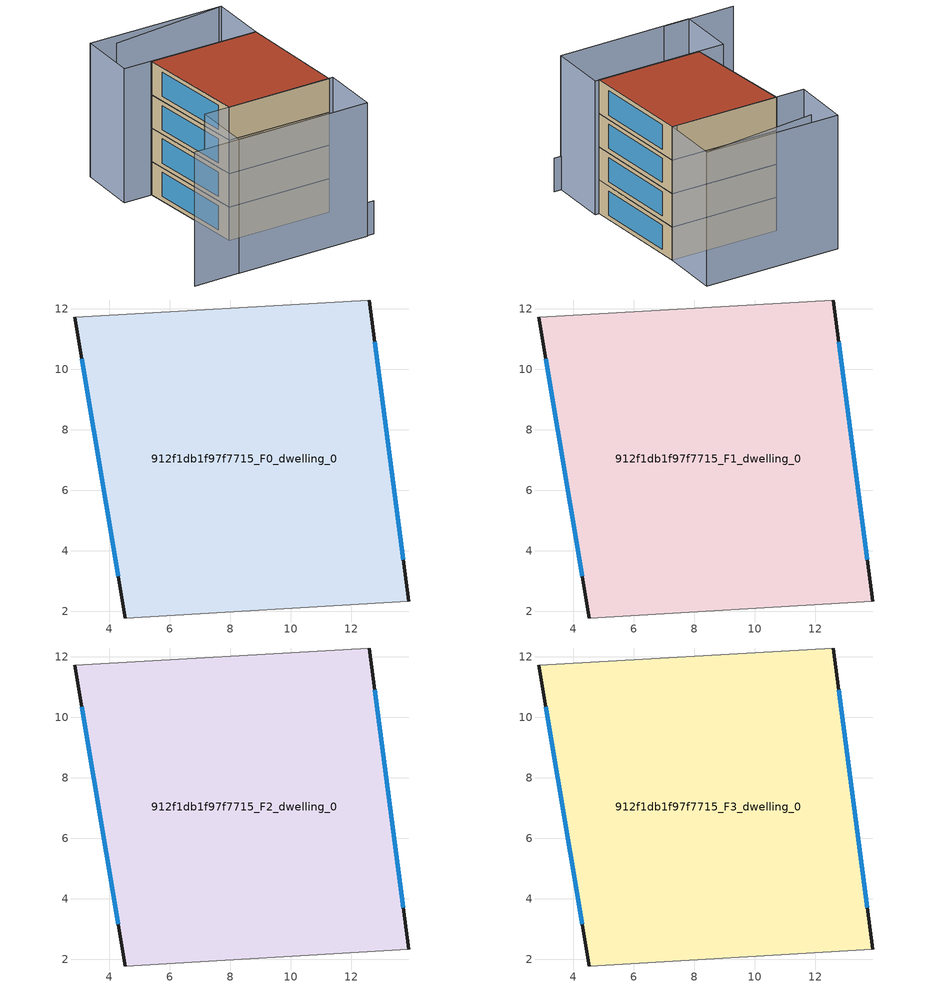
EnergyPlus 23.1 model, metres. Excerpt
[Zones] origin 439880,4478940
912f1db1f97f7715_F0_dwelling_0
 floor ground (EU_floor_Construction): 13.92,2.32 12.6,12.29 2.86,11.72 4.53,1.78 z0
 wall outside (EU_wall_Construction): 4.53,1.78 2.86,11.72 / 12.6,12.29 13.92,2.32 z0:3
 wall adiabatic (EU_wall_Construction): 13.92,2.32 4.53,1.78 / 2.86,11.72 12.6,12.29 z0:3
 window (EU_Window_Construction): 4.3,3.16 3.09,10.34 / 12.79,10.91 13.73,3.7 z0.42:2.58
912f1db1f97f7715_F1_dwelling_0
 floor to 912f1db1f97f7715_F0_dwelling_0 (EU_floor_Construction): 13.92,2.32 12.6,12.29 2.86,11.72 4.53,1.78 z3
 wall outside (EU_wall_Construction): 4.53,1.78 2.86,11.72 / 12.6,12.29 13.92,2.32 z3:6
 wall adiabatic (EU_wall_Construction): 13.92,2.32 4.53,1.78 / 2.86,11.72 12.6,12.29 z3:6
 window (EU_Window_Construction): 4.3,3.16 3.09,10.34 / 12.79,10.91 13.73,3.7 z3.42:5.58
912f1db1f97f7715_F2_dwelling_0
 floor to 912f1db1f97f7715_F1_dwelling_0 (EU_floor_Construction): 13.92,2.32 12.6,12.29 2.86,11.72 4.53,1.78 z6
 wall outside (EU_wall_Construction): 4.53,1.78 2.86,11.72 / 12.6,12.29 13.92,2.32 z6:9
 wall adiabatic (EU_wall_Construction): 13.92,2.32 4.53,1.78 / 2.86,11.72 12.6,12.29 z6:9
 window (EU_Window_Construction): 4.3,3.16 3.09,10.34 / 12.79,10.91 13.73,3.7 z6.42:8.58
912f1db1f97f7715_F3_dwelling_0
 floor to 912f1db1f97f7715_F2_dwelling_0 (EU_floor_Construction): 13.92,2.32 12.6,12.29 2.86,11.72 4.53,1.78 z9
 wall outside (EU_wall_Construction): 4.53,1.78 2.86,11.72 / 12.6,12.29 13.92,2.32 z9:12
 wall adiabatic (EU_wall_Construction): 13.92,2.32 4.53,1.78 / 2.86,11.72 12.6,12.29 z9:12
 window (EU_Window_Construction): 4.3,3.16 3.09,10.34 / 12.79,10.91 13.73,3.7 z9.42:11.58
 roof outside (EU_roof_Construction): 12.6,12.29 13.92,2.32 4.53,1.78 2.86,11.72 z12
shading: 6.43,-3.31 15.25,-2.67 z0:3; 12.02,17.39 1.89,15.72 / -1.6,-3.84 4.89,-3.4 / 14.59,-2.8 2.59,-3.56 / 2.59,-3.56 2.26,1.63 / 2.26,1.63 14.27,2.39 / 14.27,2.39 14.59,-2.8 / 12.6,12.29 0.32,11.56 / 0.32,11.56 0.01,16.75 / 0.01,16.75 12.29,17.49 / 12.29,17.49 12.6,12.29 z0:12
[Building]
EU S2 Campaign: North Axis=0; Terrain=City; Solar Distribution=FullExterior
[Site:Location]
Madrid: Latitude=40.5; Longitude=-3.5; Time Zone=1; Elevation=609
[SizingPeriod:WeatherFileDays]
AnnualSizingPeriod: Begin Month=1; Begin Day of Month=1; End Month=12; End Day of Month=31; Day of Week for Start Day=Monday; Use Weather File Daylight Saving Period=No; Use Weather File Rain and Snow Indicators=No
[MATERIAL]
EU_InternalMass_Material: Roughness=MediumRough; Thickness=0.1; Conductivity=1; Density=1800; Specific Heat=900; Thermal Absorptance=0.9; Solar Absorptance=0.7; Visible Absorptance=0.7
[MATERIAL:NOMASS] Roughness=MediumRough; Thermal Absorptance=0.9; Solar Absorptance=0.7; Visible Absorptance=0.7
Name | Thermal Resistance
EU_wall_NoMass | 1.60022
EU_roof_NoMass | 1.57597
EU_floor_NoMass | 0.470652
[WINDOWMATERIAL:SIMPLEGLAZINGSYSTEM]
EU_Window_SimpleGlazing: UFactor=3.28802; Solar Heat Gain Coefficient=0.85; Visible Transmittance=0.85
[CONSTRUCTION]
EU_wall_Construction: EU_wall_NoMass
EU_roof_Construction: EU_roof_NoMass
EU_floor_Construction: EU_floor_NoMass
EU_InternalMass_Construction: EU_InternalMass_Material
EU_Window_Construction: EU_Window_SimpleGlazing
[ZONE] Type=1; Multiplier=1; Ceiling Height=autocalculate; Floor Area=autocalculate; Part of Total Floor Area=Yes
Name | Volume
912f1db1f97f7715_F0_dwelling_0 | 288.247
912f1db1f97f7715_F1_dwelling_0; 912f1db1f97f7715_F2_dwelling_0; 912f1db1f97f7715_F3_dwelling_0 | 288.248
[INTERNALMASS] Construction=EU_InternalMass_Construction; Surface Area=96.0824
Name | Zone or ZoneList
912f1db1f97f7715_F0_dwelling_0_EU_InternalMass | 912f1db1f97f7715_F0_dwelling_0
912f1db1f97f7715_F1_dwelling_0_EU_InternalMass | 912f1db1f97f7715_F1_dwelling_0
912f1db1f97f7715_F2_dwelling_0_EU_InternalMass | 912f1db1f97f7715_F2_dwelling_0
912f1db1f97f7715_F3_dwelling_0_EU_InternalMass | 912f1db1f97f7715_F3_dwelling_0
[OTHEREQUIPMENT] Fuel Type=Electricity; Design Level Calculation Method=Watts/Area; Power per Zone Floor Area=1; Fraction Latent=0; Fraction Radiant=0; Fraction Lost=0; Carbon Dioxide Generation Rate=0; EndUse Subcategory=EU_Step8_InternalGains
Name | Zone or ZoneList or Space or SpaceList | Schedule
EU_Step8_InternalGain_912f1db1f97f7715_F0_dwelling_0_f000 | 912f1db1f97f7715_F0_dwelling_0 | EU_Step8_GainSchedule_912f1db1f97f7715_F0_dwelling_0_f000
EU_Step8_InternalGain_912f1db1f97f7715_F1_dwelling_0_f000 | 912f1db1f97f7715_F1_dwelling_0 | EU_Step8_GainSchedule_912f1db1f97f7715_F1_dwelling_0_f000
EU_Step8_InternalGain_912f1db1f97f7715_F2_dwelling_0_f000 | 912f1db1f97f7715_F2_dwelling_0 | EU_Step8_GainSchedule_912f1db1f97f7715_F2_dwelling_0_f000
EU_Step8_InternalGain_912f1db1f97f7715_F3_dwelling_0_f000 | 912f1db1f97f7715_F3_dwelling_0 | EU_Step8_GainSchedule_912f1db1f97f7715_F3_dwelling_0_f000
[ZONEVENTILATION:DESIGNFLOWRATE] Schedule=EU_AlwaysOn; Design Flow Rate Calculation Method=AirChanges/Hour; Air Changes per Hour=0.480704; Ventilation Type=Natural; Fan Pressure Rise=0; Fan Total Efficiency=1; Constant Term Coefficient=1; Temperature Term Coefficient=0; Velocity Term Coefficient=0; Velocity Squared Term Coefficient=0; Minimum Indoor Temperature=-100; Maximum Indoor Temperature=100; Delta Temperature=-100; Minimum Outdoor Temperature=-100; Maximum Outdoor Temperature=100; Maximum Wind Speed=40
Name | Zone or ZoneList or Space or SpaceList
EU_ConstantAir_912f1db1f97f7715_F0_dwelling_0 | 912f1db1f97f7715_F0_dwelling_0
EU_ConstantAir_912f1db1f97f7715_F1_dwelling_0 | 912f1db1f97f7715_F1_dwelling_0
EU_ConstantAir_912f1db1f97f7715_F2_dwelling_0 | 912f1db1f97f7715_F2_dwelling_0
EU_ConstantAir_912f1db1f97f7715_F3_dwelling_0 | 912f1db1f97f7715_F3_dwelling_0
[HVACTEMPLATE:THERMOSTAT] Constant Heating Setpoint=20; Constant Cooling Setpoint=50
EU_HeatOnly_912f1db1f97f7715_F0_dwelling_0; EU_HeatOnly_912f1db1f97f7715_F1_dwelling_0; EU_HeatOnly_912f1db1f97f7715_F2_dwelling_0; EU_HeatOnly_912f1db1f97f7715_F3_dwelling_0
[HVACTEMPLATE:ZONE:IDEALLOADSAIRSYSTEM] System Availability Schedule=EU_AlwaysOn; Maximum Heating Supply Air Temperature=50; Minimum Cooling Supply Air Temperature=13; Maximum Heating Supply Air Humidity Ratio=0.0156; Minimum Cooling Supply Air Humidity Ratio=0.0077; Heating Limit=NoLimit; Cooling Limit=NoLimit; Heating Availability Schedule=EU_AlwaysOn; Cooling Availability Schedule=EU_CoolingOff; Dehumidification Control Type=ConstantSensibleHeatRatio; Cooling Sensible Heat Ratio=0.7; Dehumidification Setpoint=60; Humidification Control Type=None; Humidification Setpoint=30; Outdoor Air Method=None; Outdoor Air Flow Rate per Person=0.00944; Outdoor Air Flow Rate per Zone Floor Area=0; Outdoor Air Flow Rate per Zone=0; Demand Controlled Ventilation Type=None; Outdoor Air Economizer Type=NoEconomizer; Heat Recovery Type=None; Sensible Heat Recovery Effectiveness=0.7; Latent Heat Recovery Effectiveness=0.65
Name | Template Thermostat
912f1db1f97f7715_F0_dwelling_0 | EU_HeatOnly_912f1db1f97f7715_F0_dwelling_0
912f1db1f97f7715_F1_dwelling_0 | EU_HeatOnly_912f1db1f97f7715_F1_dwelling_0
912f1db1f97f7715_F2_dwelling_0 | EU_HeatOnly_912f1db1f97f7715_F2_dwelling_0
912f1db1f97f7715_F3_dwelling_0 | EU_HeatOnly_912f1db1f97f7715_F3_dwelling_0
[SIZING:ZONE] Zone Cooling Design Supply Air Temperature Input Method=SupplyAirTemperature; Zone Cooling Design Supply Air Temperature=13; Zone Heating Design Supply Air Temperature Input Method=SupplyAirTemperature; Zone Heating Design Supply Air Temperature=50; Zone Cooling Design Supply Air Humidity Ratio=0.008; Zone Heating Design Supply Air Humidity Ratio=0.008; Cooling Design Air Flow Method=DesignDay; Cooling Design Air Flow Rate=0; Cooling Minimum Air Flow per Zone Floor Area=0.000762; Cooling Minimum Air Flow=0; Cooling Minimum Air Flow Fraction=0.2; Heating Design Air Flow Method=DesignDay; Heating Design Air Flow Rate=0; Heating Maximum Air Flow per Zone Floor Area=0.002032; Heating Maximum Air Flow=0.141576; Heating Maximum Air Flow Fraction=0.3; Account for Dedicated Outdoor Air System=No; Dedicated Outdoor Air System Control Strategy=NeutralSupplyAir; Dedicated Outdoor Air Low Setpoint Temperature for Design=autosize; Dedicated Outdoor Air High Setpoint Temperature for Design=autosize; Zone Load Sizing Method=Sensible Load Only No Latent Load; Zone Latent Cooling Design Supply Air Humidity Ratio Input Method=HumidityRatioDifference; Zone Cooling Design Supply Air Humidity Ratio Difference=0.005; Zone Latent Heating Design Supply Air Humidity Ratio Input Method=HumidityRatioDifference; Zone Humidification Design Supply Air Humidity Ratio Difference=0.005
912f1db1f97f7715_F0_dwelling_0; 912f1db1f97f7715_F1_dwelling_0; 912f1db1f97f7715_F2_dwelling_0; 912f1db1f97f7715_F3_dwelling_0
[SCHEDULE:CONSTANT]
Name | Hourly Value
EU_AlwaysOn | 1
EU_CoolingOff | 0
[SCHEDULE:FILE] Column Number=1; Rows to Skip at Top=0; Number of Hours of Data=8760; Column Separator=Comma; Interpolate to Timestep=No; Minutes per Item=60; Adjust Schedule for Daylight Savings=Yes
Name | File
EU_Step8_GainSchedule_912f1db1f97f7715_F0_dwelling_0_f000 | ../../schedules/912f1db1f97f7715/912f1db1f97f7715_F0_dwelling_0_f000_gain.csv
EU_Step8_GainSchedule_912f1db1f97f7715_F1_dwelling_0_f000 | ../../schedules/912f1db1f97f7715/912f1db1f97f7715_F1_dwelling_0_f000_gain.csv
EU_Step8_GainSchedule_912f1db1f97f7715_F2_dwelling_0_f000 | ../../schedules/912f1db1f97f7715/912f1db1f97f7715_F2_dwelling_0_f000_gain.csv
EU_Step8_GainSchedule_912f1db1f97f7715_F3_dwelling_0_f000 | ../../schedules/912f1db1f97f7715/912f1db1f97f7715_F3_dwelling_0_f000_gain.csv
